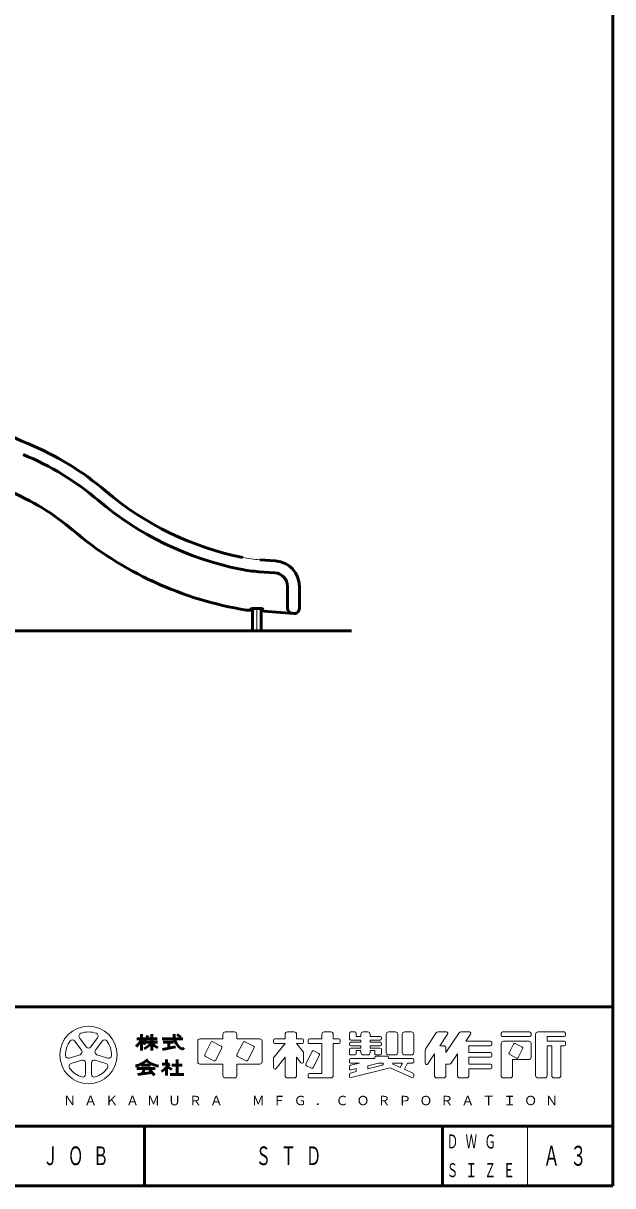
# Model space of a CAD drawing. Units: millimetres on the paper. Extents: x -385 to 0, y -594 to 267.
# Drawn here: x -69.2 to 0, y -297 to -160.5 of the extents above; entities that cross this region are included whole.
import ezdxf

# ---------------------------------------------------------------- set-up
doc = ezdxf.new("R2010")
doc.units = ezdxf.units.MM
doc.linetypes.add('USER2', pattern=[6, 3, -1, 1, -1])
doc.layers.add('LY_1', color=140, linetype='Continuous', lineweight=50)
doc.styles.add('ＭＳ ゴシック', font='')
doc.styles.get('ＭＳ ゴシック').set_extended_font_data('MS Gothic')

msp = doc.modelspace()

# ---------------------------------------------------------------- linework, layer by layer
at = {"layer": 'LY_1', "color": 7}
for p, q in [((0, -297), (0, -30)), ((-385, -276), (0, -276)), ((-385, -297), (0, -297))]:
    msp.add_line(p, q, dxfattribs=at)
at = {"layer": 'LY_1'}
for p, q in [((-41.457, -223.475), (-39.59, -223.605)), ((-41.555, -224.871), (-39.687, -225.002)), ((-38.199, -226.598), (-38.199, -229.158)), ((-36.799, -226.598), (-36.799, -229.172)), ((-43.015, -229.38), (-42.606, -229.409)), ((-42.399, -229.21), (-41.199, -229.21)), ((-42.299, -229.21), (-42.299, -231.812)), ((-41.299, -229.21), (-41.299, -231.812)), ((-41.099, -229.31), (-41.099, -229.421)), ((-41.006, -229.521), (-37.441, -229.77)), ((-165.494, -231.812), (-30.688, -231.812)), ((-55.901, -279.747), (-54.956, -279.747)), ((-55.361, -279.207), (-55.361, -281.097)), ((-54.769, -279.747), (-53.525, -279.747)), ((-54.146, -279.207), (-54.146, -281.097)), ((-52.931, -279.747), (-50.501, -279.747)), ((-50.719, -279.533), (-51.16, -279.239)), ((-54.915, -280.152), (-53.471, -280.152)), ((-52.889, -280.98), (-51.353, -280.673)), ((-52.796, -280.152), (-51.581, -280.152)), ((-52.121, -280.152), (-52.121, -280.827)), ((-52.391, -282.177), (-52.391, -282.717)), ((-51.176, -282.177), (-51.176, -283.932)), ((-55.901, -283.216), (-53.741, -283.216)), ((-55.765, -283.933), (-54.113, -283.696)), ((-55.361, -282.852), (-54.281, -282.852)), ((-54.899, -283.216), (-55.289, -283.864)), ((-54.416, -283.393), (-53.81, -283.999)), ((-52.931, -282.717), (-52.051, -282.717)), ((-52.391, -283.09), (-52.391, -284.067)), ((-52.34, -283.04), (-51.796, -283.354)), ((-51.986, -283.932), (-50.366, -283.932)), ((-51.783, -282.852), (-50.568, -282.852)), ((-242.5, -290), (0, -290)), ((-55, -290), (-55, -297)), ((-20, -290), (-20, -297))]:
    msp.add_line(p, q, dxfattribs=at)
at = {"layer": 'LY_1', "color": 7, "linetype": 'USER2', "lineweight": 13}
msp.add_line((-41.799, -229.21), (-41.799, -231.812), dxfattribs=at)
at = {"layer": 'LY_1', "color": 7, "lineweight": 13}
for p, q in [((-62.629, -279.607), (-61.844, -280.687)), ((-61.298, -280.687), (-60.513, -279.607)), ((-48.476, -279.747), (-45.776, -279.747)), ((-45.776, -279.207), (-45.776, -279.747)), ((-45.506, -278.937), (-44.426, -278.937)), ((-44.156, -279.207), (-44.156, -279.747)), ((-44.156, -279.747), (-41.456, -279.747)), ((-39.836, -279.909), (-39.836, -280.125)), ((-39.674, -279.747), (-38.486, -279.747)), ((-38.486, -279.207), (-38.486, -279.747)), ((-38.216, -278.937), (-37.406, -278.937)), ((-37.136, -279.207), (-37.136, -279.747)), ((-37.136, -279.747), (-36.488, -279.747)), ((-36.326, -279.909), (-36.326, -280.125)), ((-35.786, -279.909), (-35.786, -280.125)), ((-35.624, -279.747), (-34.166, -279.747)), ((-34.166, -279.207), (-34.166, -279.747)), ((-33.896, -278.937), (-33.086, -278.937)), ((-32.816, -279.207), (-32.816, -279.747)), ((-32.816, -279.747), (-32.168, -279.747)), ((-32.006, -279.909), (-32.006, -280.125)), ((-30.926, -279.099), (-30.926, -279.72)), ((-30.764, -278.937), (-30.278, -278.937)), ((-30.764, -279.882), (-29.576, -279.882)), ((-30.116, -279.099), (-30.116, -279.477)), ((-30.116, -279.477), (-29.576, -279.477)), ((-29.576, -279.207), (-29.576, -279.477)), ((-29.576, -279.882), (-29.576, -280.152)), ((-28.766, -278.937), (-29.306, -278.937)), ((-28.496, -279.207), (-28.496, -279.477)), ((-28.496, -279.477), (-27.308, -279.477)), ((-28.496, -279.882), (-27.308, -279.882)), ((-28.496, -279.882), (-28.496, -280.152)), ((-27.146, -279.639), (-27.146, -279.72)), ((-26.606, -279.207), (-26.606, -281.367)), ((-26.336, -278.937), (-25.526, -278.937)), ((-25.256, -279.207), (-25.256, -281.367)), ((-24.716, -279.207), (-24.716, -281.367)), ((-24.446, -278.937), (-23.636, -278.937)), ((-23.366, -279.207), (-23.366, -281.367)), ((-21.88, -280.758), (-20.746, -279.057)), ((-20.521, -278.937), (-19.529, -278.937)), ((-20.306, -280.557), (-19.394, -279.189)), ((-19.586, -281.367), (-18.046, -279.057)), ((-17.821, -278.937), (-16.829, -278.937)), ((-17.246, -280.017), (-16.694, -279.189)), ((-13.106, -279.099), (-13.106, -279.315)), ((-12.944, -278.937), (-9.758, -278.937)), ((-12.944, -279.477), (-9.758, -279.477)), ((-9.596, -279.099), (-9.596, -279.315)), ((-9.056, -279.207), (-9.056, -284.067)), ((-8.786, -278.937), (-5.708, -278.937)), ((-7.706, -279.477), (-7.706, -280.017)), ((-7.706, -279.477), (-5.708, -279.477)), ((-5.546, -279.099), (-5.546, -279.315)), ((-62.39, -281.083), (-63.175, -280.003)), ((-59.967, -280.003), (-60.752, -281.083)), ((-48.746, -280.017), (-48.746, -282.447)), ((-47.198, -280.162), (-47.918, -281.6)), ((-45.975, -280.592), (-46.981, -280.089)), ((-46.622, -282.248), (-45.902, -280.81)), ((-43.418, -280.162), (-44.138, -281.6)), ((-42.195, -280.592), (-43.201, -280.089)), ((-42.842, -282.248), (-42.122, -280.81)), ((-41.186, -280.017), (-41.186, -282.447)), ((-38.486, -280.287), (-39.836, -281.974)), ((-39.674, -280.287), (-38.486, -280.287)), ((-37.136, -280.287), (-36.326, -281.299)), ((-37.136, -280.287), (-36.488, -280.287)), ((-35.318, -281.242), (-36.038, -282.68)), ((-35.624, -280.287), (-34.166, -280.287)), ((-35.101, -281.169), (-34.527, -281.456)), ((-34.166, -280.287), (-34.166, -283.797)), ((-32.816, -280.287), (-32.816, -284.067)), ((-32.816, -280.287), (-32.168, -280.287)), ((-30.926, -280.314), (-30.926, -280.395)), ((-30.926, -280.989), (-30.926, -281.475)), ((-30.764, -280.152), (-29.576, -280.152)), ((-30.764, -280.557), (-29.576, -280.557)), ((-30.764, -280.827), (-29.576, -280.827)), ((-30.116, -281.097), (-29.576, -281.097)), ((-30.116, -281.097), (-30.116, -281.475)), ((-29.576, -280.557), (-29.576, -280.827)), ((-29.576, -281.097), (-29.576, -281.367)), ((-28.496, -280.152), (-27.308, -280.152)), ((-28.496, -280.557), (-27.308, -280.557)), ((-28.496, -280.557), (-28.496, -280.827)), ((-28.496, -280.827), (-27.308, -280.827)), ((-28.496, -281.097), (-28.496, -281.367)), ((-28.496, -281.097), (-27.956, -281.097)), ((-27.956, -281.097), (-27.956, -281.475)), ((-27.146, -280.314), (-27.146, -280.395)), ((-27.146, -280.989), (-27.146, -281.475)), ((-22.016, -281.207), (-22.016, -282.587)), ((-20.306, -280.557), (-19.856, -280.557)), ((-19.586, -280.827), (-19.586, -281.367)), ((-17.246, -280.017), (-14.348, -280.017)), ((-16.886, -280.557), (-14.348, -280.557)), ((-16.886, -280.557), (-16.886, -281.367)), ((-14.186, -280.179), (-14.186, -280.395)), ((-13.106, -280.287), (-13.106, -284.067)), ((-12.836, -280.017), (-9.866, -280.017)), ((-11.666, -280.378), (-12.17, -281.384)), ((-11.449, -280.305), (-10.659, -280.7)), ((-10.586, -280.918), (-11.09, -281.924)), ((-9.596, -280.287), (-9.596, -281.907)), ((-7.706, -280.017), (-5.708, -280.017)), ((-7.706, -280.557), (-7.166, -280.557)), ((-7.706, -280.557), (-7.706, -284.067)), ((-7.166, -280.557), (-7.166, -284.067)), ((-6.086, -280.557), (-5.708, -280.557)), ((-6.086, -280.557), (-6.086, -284.067)), ((-5.546, -280.179), (-5.546, -280.395)), ((-63.828, -282.015), (-62.559, -281.603)), ((-62.35, -282.245), (-63.62, -282.657)), ((-61.908, -283.901), (-61.908, -282.566)), ((-61.233, -282.566), (-61.233, -283.901)), ((-59.522, -282.657), (-60.792, -282.245)), ((-60.583, -281.603), (-59.313, -282.015)), ((-47.845, -281.817), (-46.839, -282.32)), ((-44.065, -281.817), (-43.059, -282.32)), ((-39.836, -281.974), (-39.836, -283.132)), ((-38.486, -281.907), (-39.547, -283.234)), ((-38.486, -281.907), (-38.486, -284.067)), ((-37.136, -281.907), (-36.614, -282.559)), ((-37.136, -281.907), (-37.136, -284.067)), ((-36.326, -281.299), (-36.326, -282.457)), ((-34.454, -281.674), (-35.174, -283.112)), ((-30.926, -282.204), (-30.926, -282.42)), ((-29.74, -282.582), (-30.803, -282.848)), ((-30.764, -281.637), (-30.278, -281.637)), ((-30.764, -282.042), (-27.956, -282.042)), ((-30.764, -282.582), (-29.74, -282.582)), ((-29.306, -281.637), (-28.766, -281.637)), ((-27.513, -282.582), (-28.766, -282.895)), ((-27.956, -281.934), (-27.956, -282.042)), ((-27.794, -281.637), (-27.308, -281.637)), ((-27.794, -281.772), (-26.498, -281.772)), ((-27.513, -282.582), (-27.053, -282.582)), ((-26.336, -281.637), (-25.526, -281.637)), ((-26.336, -281.934), (-26.336, -282.042)), ((-26.336, -282.042), (-23.528, -282.042)), ((-25.738, -282.582), (-24.712, -282.582)), ((-24.968, -283.094), (-24.712, -282.582)), ((-24.474, -283.313), (-24.108, -282.582)), ((-24.446, -281.637), (-23.636, -281.637)), ((-24.108, -282.582), (-23.528, -282.582)), ((-23.366, -282.204), (-23.366, -282.42)), ((-21.719, -282.677), (-20.936, -281.502)), ((-20.936, -281.502), (-20.936, -284.067)), ((-18.966, -282.596), (-18.236, -281.502)), ((-18.236, -281.502), (-18.236, -284.067)), ((-16.886, -281.367), (-14.348, -281.367)), ((-16.886, -281.907), (-16.886, -282.717)), ((-16.886, -281.907), (-14.348, -281.907)), ((-14.186, -281.529), (-14.186, -281.745)), ((-12.097, -281.601), (-11.307, -281.996)), ((-11.756, -282.177), (-11.756, -284.067)), ((-11.756, -282.177), (-9.866, -282.177)), ((-48.476, -282.717), (-45.776, -282.717)), ((-45.776, -282.717), (-45.776, -284.067)), ((-44.156, -282.717), (-41.456, -282.717)), ((-44.156, -282.717), (-44.156, -284.067)), ((-35.965, -282.897), (-35.391, -283.184)), ((-35.786, -283.959), (-35.786, -284.175)), ((-35.624, -283.797), (-34.166, -283.797)), ((-30.926, -283.005), (-30.926, -283.227)), ((-30.926, -283.923), (-30.926, -284.146)), ((-30.116, -283.594), (-30.803, -283.766)), ((-26.15, -283.159), (-30.725, -284.303)), ((-30.116, -283.232), (-30.725, -283.385)), ((-30.116, -283.232), (-30.116, -283.594)), ((-27.023, -282.821), (-28.766, -283.257)), ((-28.766, -282.895), (-28.766, -283.257)), ((-26.15, -283.159), (-23.594, -284.295)), ((-25.771, -282.737), (-24.968, -283.094)), ((-24.474, -283.313), (-23.462, -283.763)), ((-23.366, -283.911), (-23.366, -284.147)), ((-19.586, -282.717), (-19.19, -282.717)), ((-19.586, -282.717), (-19.586, -284.067)), ((-16.886, -282.717), (-14.348, -282.717)), ((-16.886, -283.257), (-16.886, -284.067)), ((-16.886, -283.257), (-14.348, -283.257)), ((-14.186, -282.879), (-14.186, -283.095)), ((-45.506, -284.337), (-44.426, -284.337)), ((-38.216, -284.337), (-37.406, -284.337)), ((-35.624, -284.337), (-33.086, -284.337)), ((-20.666, -284.337), (-19.856, -284.337)), ((-17.966, -284.337), (-17.156, -284.337)), ((-12.836, -284.337), (-12.026, -284.337)), ((-8.786, -284.337), (-7.976, -284.337)), ((-6.896, -284.337), (-6.356, -284.337)), ((-10, -290), (-10, -297))]:
    msp.add_line(p, q, dxfattribs=at)
msp.add_circle((-61.571, -281.637), 3.375, dxfattribs=at)
at = {"layer": 'LY_1'}
for centre, radius, start, end in [((-55.113, -176.812), 35.7, 228.59038, 247.62885), ((-81.755, -241.543), 34.3, 49.63904, 67.62885), ((-81.755, -241.543), 32.9, 49.63904, 67.62885), ((-81.755, -241.543), 28.3, 49.63904, 67.62885), ((-36.423, -188.205), 35.7, 229.63904, 258.64013), ((-36.423, -188.205), 37.1, 229.63904, 258.64013), ((-36.423, -188.205), 41.7, 229.63904, 260.90479), ((-39.799, -226.598), 3, 0, 86), ((-40.362, -207.813), 17.1, 258.64013, 266), ((-39.799, -226.598), 1.6, 0, 86), ((-42.599, -229.309), 0.1, 266, 0), ((-42.399, -229.31), 0.1, 90, 180), ((-41.199, -229.31), 0.1, 0, 90), ((-37.599, -229.158), 0.6, 180, 266), ((-37.399, -229.172), 0.6, 266, 0), ((-40.999, -229.421), 0.1, 180, 266), ((-57.466, -278.916), 2.285, 311.36185, 337.13638), ((-53.383, -278.573), 2.345, 212.50346, 230.00631), ((-56.002, -278.953), 1.467, 313.72108, 343.54317), ((-49.563, -279.306), 1.953, 177.09472, 240.51891), ((-56.374, -278.182), 3.034, 295.86917, 317.23867), ((-51.918, -278.182), 3.034, 222.76131, 240.10806), ((-51.54, -280.195), 1.299, 321.42112, 334.8249), ((-56.898, -279.743), 3.32, 285.11261, 313.40619), ((-52.77, -279.806), 3.192, 231.17281, 259.75506), ((-55.66, -279.774), 4.657, 304.87257, 320.80411)]:
    msp.add_arc(centre, radius, start, end, dxfattribs=at)
at = {"layer": 'LY_1', "color": 7, "lineweight": 13}
for centre, radius, start, end in [((-40.362, -207.813), 15.7, 258.64013, 266), ((-63.448, -280.202), 0.338, 35.99999, 142.60154), ((-62.356, -279.408), 0.338, 109.39847, 215.99997), ((-61.571, -281.637), 2.7, 70.60155, 109.39847), ((-60.786, -279.408), 0.338, 324, 70.60155), ((-59.694, -280.202), 0.338, 37.39846, 143.99995), ((-48.476, -280.017), 0.27, 89.99998, 179.99996), ((-45.506, -279.207), 0.27, 89.99998, 179.99996), ((-44.426, -279.207), 0.27, 0, 89.99998), ((-41.456, -280.017), 0.27, 0, 89.99998), ((-39.674, -279.909), 0.162, 89.99998, 179.99996), ((-38.216, -279.207), 0.27, 89.99998, 179.99996), ((-37.406, -279.207), 0.27, 0, 89.99998), ((-36.488, -279.909), 0.162, 0, 89.99998), ((-35.624, -279.909), 0.162, 89.99998, 179.99996), ((-33.896, -279.207), 0.27, 89.99998, 179.99996), ((-33.086, -279.207), 0.27, 0, 89.99998), ((-32.168, -279.909), 0.162, 0, 89.99998), ((-30.764, -279.099), 0.162, 89.99998, 179.99996), ((-30.764, -279.72), 0.162, 179.99998, 270.00002), ((-30.278, -279.099), 0.162, 0, 89.99998), ((-29.306, -279.207), 0.27, 89.99998, 179.99996), ((-28.766, -279.207), 0.27, 0, 89.99998), ((-27.308, -279.639), 0.162, 0, 89.99998), ((-27.308, -279.72), 0.162, 270.00002, 0), ((-26.336, -279.207), 0.27, 89.99998, 179.99996), ((-25.526, -279.207), 0.27, 0, 89.99998), ((-24.446, -279.207), 0.27, 89.99998, 179.99996), ((-23.636, -279.207), 0.27, 0, 89.99998), ((-20.521, -279.207), 0.27, 89.99998, 146.30984), ((-19.529, -279.099), 0.162, 326.31015, 89.99998), ((-17.821, -279.207), 0.27, 89.99998, 146.3098), ((-16.829, -279.099), 0.162, 326.31003, 89.99998), ((-12.944, -279.099), 0.162, 89.99998, 179.99996), ((-12.944, -279.315), 0.162, 179.99998, 270.00002), ((-9.758, -279.099), 0.162, 0, 89.99998), ((-9.758, -279.315), 0.162, 270.00002, 0), ((-8.786, -279.207), 0.27, 89.99998, 179.99996), ((-5.708, -279.099), 0.162, 0, 89.99998), ((-5.708, -279.315), 0.162, 270.00002, 0), ((-61.571, -281.637), 2.7, 142.60154, 181.39846), ((-62.663, -281.282), 0.338, 287.99998, 35.99999), ((-61.571, -280.488), 0.338, 215.99998, 324), ((-60.479, -281.282), 0.338, 143.99996, 251.99999), ((-61.571, -281.637), 2.7, 358.60155, 37.39847), ((-47.054, -280.234), 0.162, 63.43492, 153.43499), ((-46.047, -280.737), 0.162, 333.4349, 63.43487), ((-43.274, -280.234), 0.162, 63.43492, 153.43499), ((-42.267, -280.737), 0.162, 333.4349, 63.43487), ((-39.674, -280.125), 0.162, 179.99998, 270.00002), ((-36.488, -280.125), 0.162, 270.00002, 0), ((-35.624, -280.125), 0.162, 179.99998, 270.00002), ((-35.174, -281.314), 0.162, 63.43487, 153.43498), ((-32.168, -280.125), 0.162, 270.00002, 0), ((-30.764, -280.314), 0.162, 89.99998, 179.99996), ((-30.764, -280.395), 0.162, 179.99998, 270.00002), ((-30.764, -280.989), 0.162, 89.99998, 179.99996), ((-27.308, -280.314), 0.162, 0, 89.99998), ((-27.308, -280.395), 0.162, 270.00002, 0), ((-27.308, -280.989), 0.162, 0, 89.99998), ((-21.206, -281.207), 0.81, 146.30999, 179.99996), ((-19.856, -280.827), 0.27, 0, 89.99998), ((-14.348, -280.179), 0.162, 0, 89.99998), ((-14.348, -280.395), 0.162, 270.00002, 0), ((-12.836, -280.287), 0.27, 89.99998, 179.99996), ((-11.522, -280.45), 0.162, 63.43447, 153.43474), ((-10.731, -280.845), 0.162, 333.43484, 63.43447), ((-9.866, -280.287), 0.27, 0, 89.99998), ((-5.708, -280.179), 0.162, 0, 89.99998), ((-5.708, -280.395), 0.162, 270.00002, 0), ((-63.933, -281.694), 0.338, 181.39848, 287.99997), ((-62.246, -282.566), 0.338, 359.99997, 107.99999), ((-60.896, -282.566), 0.338, 71.99997, 179.99999), ((-59.209, -281.694), 0.338, 252.00001, 358.60156), ((-48.476, -282.447), 0.27, 179.99998, 270.00002), ((-47.773, -281.672), 0.162, 153.43495, 243.43485), ((-46.766, -282.175), 0.162, 243.43498, 333.43496), ((-43.993, -281.672), 0.162, 153.43495, 243.43485), ((-42.986, -282.175), 0.162, 243.43498, 333.43496), ((-41.456, -282.447), 0.27, 270.00002, 0), ((-36.488, -282.457), 0.162, 218.65962, 0), ((-34.599, -281.601), 0.162, 333.43492, 63.43493), ((-30.764, -281.475), 0.162, 179.99998, 270.00002), ((-30.764, -282.204), 0.162, 89.99998, 179.99996), ((-30.764, -282.42), 0.162, 179.99998, 270.00002), ((-30.278, -281.475), 0.162, 270.00002, 0), ((-29.306, -281.367), 0.27, 179.99998, 270.00002), ((-28.766, -281.367), 0.27, 270.00002, 0), ((-27.794, -281.475), 0.162, 179.99998, 270.00002), ((-27.794, -281.934), 0.162, 89.99998, 179.99996), ((-27.308, -281.475), 0.162, 270.00002, 0), ((-27.053, -282.703), 0.121, 284.0365, 89.99998), ((-26.336, -281.367), 0.27, 179.99998, 270.00002), ((-26.498, -281.934), 0.162, 0, 89.99998), ((-25.738, -282.663), 0.081, 89.99998, 246.03817), ((-25.526, -281.367), 0.27, 270.00002, 0), ((-24.446, -281.367), 0.27, 179.99998, 270.00002), ((-23.636, -281.367), 0.27, 270.00002, 0), ((-23.528, -282.204), 0.162, 0, 89.99998), ((-23.528, -282.42), 0.162, 270.00002, 0), ((-21.854, -282.587), 0.162, 179.99998, 326.30997), ((-19.19, -282.447), 0.27, 270.00002, 326.31002), ((-14.348, -281.529), 0.162, 0, 89.99998), ((-14.348, -281.745), 0.162, 270.00002, 0), ((-12.025, -281.456), 0.162, 153.43517, 243.43529), ((-11.234, -281.851), 0.162, 243.43534, 333.43491), ((-9.866, -281.907), 0.27, 270.00002, 0), ((-63.516, -282.978), 0.338, 107.99999, 214.60154), ((-61.571, -281.637), 2.7, 214.60156, 253.39848), ((-62.246, -283.901), 0.338, 253.39847, 359.99997), ((-60.896, -283.901), 0.338, 179.99999, 286.60154), ((-61.571, -281.637), 2.7, 286.60155, 325.39847), ((-59.626, -282.978), 0.338, 325.39847, 71.99996), ((-39.674, -283.132), 0.162, 179.99998, 321.34037), ((-35.893, -282.752), 0.162, 153.43487, 243.4348), ((-35.624, -283.959), 0.162, 89.99998, 179.99996), ((-35.318, -283.039), 0.162, 243.43487, 333.43498), ((-30.764, -283.005), 0.162, 104.03614, 179.99996), ((-30.764, -283.227), 0.162, 179.99998, 284.03612), ((-30.764, -283.923), 0.162, 104.03614, 179.99996), ((-23.528, -283.911), 0.162, 0, 66.03701), ((-14.348, -282.879), 0.162, 0, 89.99998), ((-14.348, -283.095), 0.162, 270.00002, 0), ((-45.506, -284.067), 0.27, 179.99998, 270.00002), ((-44.426, -284.067), 0.27, 270.00002, 0), ((-38.216, -284.067), 0.27, 179.99998, 270.00002), ((-37.406, -284.067), 0.27, 270.00002, 0), ((-35.624, -284.175), 0.162, 179.99998, 270.00002), ((-33.086, -284.067), 0.27, 270.00002, 0), ((-30.764, -284.146), 0.162, 179.99998, 284.03612), ((-23.528, -284.147), 0.162, 246.03699, 0), ((-20.666, -284.067), 0.27, 179.99998, 270.00002), ((-19.856, -284.067), 0.27, 270.00002, 0), ((-17.966, -284.067), 0.27, 179.99998, 270.00002), ((-17.156, -284.067), 0.27, 270.00002, 0), ((-12.836, -284.067), 0.27, 179.99998, 270.00002), ((-12.026, -284.067), 0.27, 270.00002, 0), ((-8.786, -284.067), 0.27, 179.99998, 270.00002), ((-7.976, -284.067), 0.27, 270.00002, 0), ((-6.896, -284.067), 0.27, 179.99998, 270.00002), ((-6.356, -284.067), 0.27, 270.00002, 0)]:
    msp.add_arc(centre, radius, start, end, dxfattribs=at)

# ---------------------------------------------------------------- texts
at = {"layer": 'LY_1', "color": 7, "style": 'ＭＳ ゴシック'}
for s, insert, char_height, attachment_point in [('\\T1.64;ＮＡＫＡＭＵＲＡ\u3000ＭＦＧ．ＣＯＲＰＯＲＡＴＩＯＮ', (-35, -287), 1.1, 5), ('\\T1.64;\\W0.6;ＤＷＧ', (-19.5, -291.812), 1.65, 4), ('\\T1.64;\\W0.6;ＪＯＢ', (-62.5, -293.5), 2.199, 5), ('\\T1.64;\\W0.6;ＳＴＤ', (-37.5, -293.5), 2.199, 5), ('\\T1.64;\\W0.6;Ａ３', (-5, -293.5), 2.346, 5), ('\\T1.64;\\W0.6;ＳＩＺＥ', (-19.5, -295.188), 1.65, 4)]:
    msp.add_mtext(s, dxfattribs=dict(at, insert=insert, char_height=char_height, attachment_point=attachment_point))

doc.saveas('drawing.dxf')
